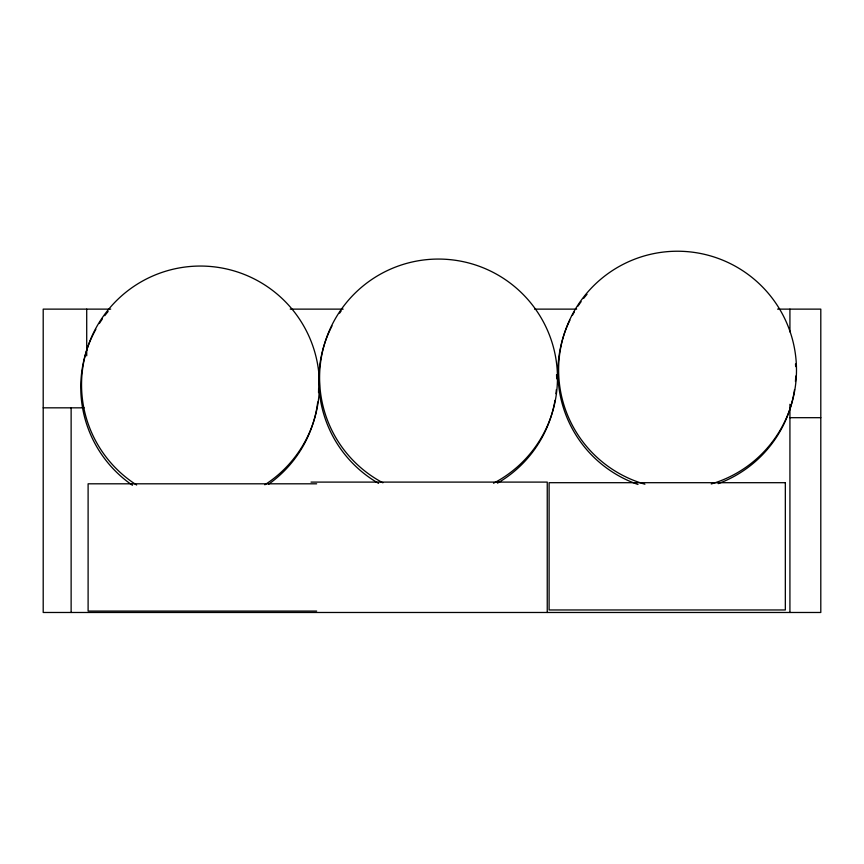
<?xml version="1.0" encoding="UTF-8"?>
<svg xmlns="http://www.w3.org/2000/svg" width="864" height="864" viewBox="0 0 864 864"><rect width="100%" height="100%" fill="white"/><g stroke="black" fill="none" stroke-linecap="round" stroke-linejoin="round"><path stroke-width="1.3" d="M110.7 309.128L43.2 309.128L43.2 612.479L820.8 612.479L820.8 309.128L777.6 309.128M290.25 309.128L343.159 309.128M534.6 309.128L576.666 309.128M43.2 407.83L84.121 407.83M789.923 417.69L820.8 417.69M311.018 482.101L547.247 482.101L547.247 612.479M316.656 483.808L88.106 483.808L88.106 611.075L316.656 611.075M789.923 309.128L789.923 331.916M789.923 404.287L789.923 612.479M86.713 309.128L86.713 355.806M71.129 407.83L71.129 612.479M794.534 389.578A118.951 118.768 17.4 0 1 718.222 483.635M637.999 484.466A118.951 118.768 17.4 0 1 569.905 320.166M572.368 315.392A118.951 118.768 17.4 0 1 574.376 311.861M577.994 306.115A118.951 118.768 17.4 0 1 581.116 301.666M583.589 298.447A118.951 118.768 17.4 0 1 587.023 294.311M795.496 363.928A118.951 118.768 17.4 0 1 795.658 366.606M795.733 376.067A118.951 118.768 17.4 0 1 795.442 381.499M644.911 484.207A118.951 118.768 17.4 0 1 580.284 301.568A118.951 118.768 17.4 0 1 774.176 300.834A118.951 118.768 17.4 0 1 711.256 483.959M555.001 400.388A118.951 118.768 17.4 0 1 497.502 483.127M378.572 483.354A118.951 118.768 17.4 0 1 332.003 325.912M339.638 313.124A118.951 118.768 17.4 0 1 341.204 310.91M556.546 374.749A118.951 118.768 17.4 0 1 556.675 378.788M556.33 389.642A118.951 118.768 17.4 0 1 555.941 393.692M382.903 482.803A118.951 118.768 17.4 0 1 346.637 302.357A118.951 118.768 17.4 0 1 530.874 303.07A118.951 118.768 17.4 0 1 493.528 483.224M317.725 402.019A118.951 118.768 17.4 0 1 268.499 484.294M132.451 485.266A118.951 118.768 17.4 0 1 95.861 329.324M99.338 323.503A118.951 118.768 17.4 0 1 102.362 318.989M104.76 315.695A118.951 118.768 17.4 0 1 108.119 311.472M318.622 388.476A118.951 118.768 17.4 0 1 318.514 392.548M136.642 485.006A118.951 118.768 17.4 0 1 110.333 307.271A118.951 118.768 17.4 0 1 290.207 306.947A118.951 118.768 17.4 0 1 264.838 484.78M785.333 482.695L549.104 482.695L549.104 609.962L785.333 609.962L785.333 482.695"/></g></svg>
